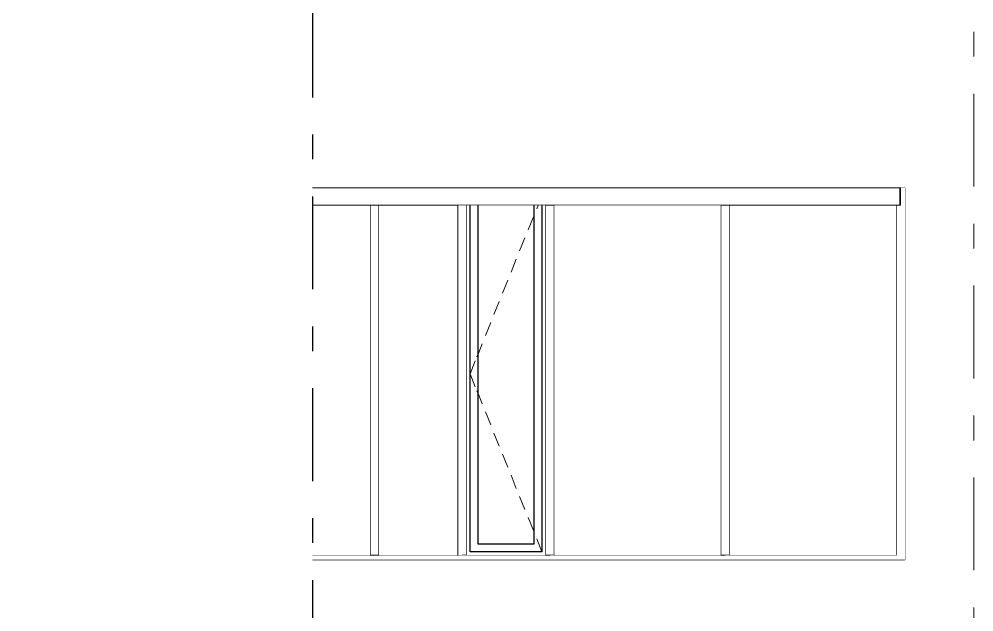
# Model space of a CAD drawing. Header units: millimetres. Extents: x -48147 to 1422273, y -494195 to 18123.
# Drawn here: x 1405204 to 1410649, y -480493 to -477114 of the extents above; entities that cross this region are included whole.
import ezdxf
from ezdxf.enums import TextEntityAlignment as Align

# ---------------------------------------------------------------- set-up
doc = ezdxf.new("R2010")
doc.units = ezdxf.units.MM
doc.header["$MEASUREMENT"] = 0
doc.linetypes.add('Double Dashed', pattern=[1093.611073, 529.166651, -211.666656, 141.111112, -211.666656])
doc.linetypes.add('Wipeout_Contour', pattern=[1000, 0, -1000])
for name, color, linetype in [('A-25-M_Wall_Ext', 7, 'Continuous'), ('A-95-P_Drawing', 7, 'Continuous'), ('New_A-15-MG_Structural_Grid_Phase_2', 7, 'Continuous'), ('New_A-25-M_Curtain_Wall', 7, 'Continuous'), ('New_ArchiCAD Doors', 7, 'Continuous')]:
    doc.layers.add(name, color=color, linetype=linetype)
for name, color, linetype, lineweight in [('A-25-M_Wall_Ext_Pen_No__1', 7, 'Continuous', 13), ('A-25-M_Wall_Ext_Pen_No__87', 8, 'Continuous', 20), ('A-95-P_Drawing_Pen_No__194', 7, 'Continuous', 25), ('New_A-25-M_Curtain_Wall_Pen_No__2', 8, 'Continuous', 15), ('New_A-25-M_Curtain_Wall_Pen_No__3', 7, 'Continuous', 18), ('New_A-25-M_Curtain_Wall_Pen_No__87', 8, 'Continuous', 20), ('New_ArchiCAD Doors_Pen_No__87', 8, 'Continuous', 20)]:
    doc.layers.add(name, color=color, linetype=linetype, lineweight=lineweight)
for name, color, linetype, lineweight, true_color in [('A-25-M_Wall_Ext_Pen_No__107', 7, 'Continuous', 15, 0xa6a6a6), ('New_A-15-MG_Structural_Grid_Phase_2_Pen_No__222', 7, 'Continuous', 13, 0x65af33), ('New_A-25-M_Curtain_Wall_Pen_No__43', 7, 'Continuous', 30, 0x444444)]:
    doc.layers.add(name, color=color, linetype=linetype, lineweight=lineweight, true_color=true_color)
doc.styles.add('GENERATED_STYLE_2', font='')
doc.styles.get('GENERATED_STYLE_2').set_extended_font_data('Swis721 BT')
pattern_1 = [(60, (1383917.507, -489195.03), (-43.30127, 25), []), (120, (1383917.507, -489195.03), (43.30127, 25), [])]

# ---------------------------------------------------------------- blocks, each defined once
blk = doc.blocks.new('Section Elem_42_2', base_point=(1383917.5, -489195))
at = {"layer": 'New_ArchiCAD Doors_Pen_No__87', "linetype": 'Continuous'}
for p, q in [((1410255.7, -478075), (1410231.1, -478075)), ((1410255.7, -480195), (1410255.7, -478075)), ((1405332.4, -480195), (1410255.7, -480195))]:
    blk.add_line(p, q, dxfattribs=at)
blk = doc.blocks.new('Section Elem_71_2', base_point=(1383917.5, -489195))
at = {"color": 254, "linetype": 'Wipeout_Contour', "lineweight": 0, "ltscale": 5948549.141280963}
blk.add_wipeout([(1407730.7, -480170), (1407230.7, -480170), (1407230.7, -480195), (1407730.7, -480195)], dxfattribs=at).dxf.layer = 'New_A-25-M_Curtain_Wall'
at = {"layer": 'New_A-25-M_Curtain_Wall_Pen_No__87', "linetype": 'Continuous'}
blk.add_line((1407730.7, -480170), (1407255.7, -480170), dxfattribs=at)
blk = doc.blocks.new('Section Elem_85_2', base_point=(1383917.5, -489195))
at = {"color": 254, "linetype": 'Wipeout_Contour', "lineweight": 0, "ltscale": 5950087.092695487}
blk.add_wipeout([(1408205.7, -480170), (1408255.7, -480170), (1408255.7, -478175), (1408205.7, -478175)], dxfattribs=at).dxf.layer = 'New_A-25-M_Curtain_Wall'
at = {"layer": 'New_A-25-M_Curtain_Wall_Pen_No__87', "linetype": 'Continuous'}
for p, q in [((1408205.7, -480170), (1408205.7, -478175)), ((1408255.7, -480170), (1408255.7, -478175)), ((1408255.7, -480170), (1408230.7, -480170))]:
    blk.add_line(p, q, dxfattribs=at)
blk = doc.blocks.new('Section Elem_86_2', base_point=(1383917.5, -489195))
at = {"color": 254, "linetype": 'Wipeout_Contour', "lineweight": 0, "ltscale": 5946300.448778516}
blk.add_wipeout([(1407205.7, -480170), (1407255.7, -480170), (1407255.7, -478175), (1407205.7, -478175)], dxfattribs=at).dxf.layer = 'New_A-25-M_Curtain_Wall'
at = {"layer": 'New_A-25-M_Curtain_Wall_Pen_No__87', "linetype": 'Continuous'}
for p, q in [((1407205.7, -480170), (1407205.7, -478175)), ((1407255.7, -480170), (1407255.7, -478175)), ((1407255.7, -480170), (1407230.7, -480170))]:
    blk.add_line(p, q, dxfattribs=at)
blk = doc.blocks.new('Section Elem_87_2', base_point=(1383917.5, -489195))
at = {"color": 254, "linetype": 'Wipeout_Contour', "lineweight": 0, "ltscale": 5942514.084145918}
blk.add_wipeout([(1406205.7, -480170), (1406255.7, -480170), (1406255.7, -478175), (1406205.7, -478175)], dxfattribs=at).dxf.layer = 'New_A-25-M_Curtain_Wall'
at = {"layer": 'New_A-25-M_Curtain_Wall_Pen_No__87', "linetype": 'Continuous'}
for p, q in [((1406205.7, -480170), (1406205.7, -478175)), ((1406255.7, -480170), (1406255.7, -478175)), ((1406255.7, -480170), (1406230.7, -480170))]:
    blk.add_line(p, q, dxfattribs=at)
blk = doc.blocks.new('Section Elem_88_2', base_point=(1383917.5, -489195))
at = {"color": 254, "linetype": 'Wipeout_Contour', "lineweight": 0, "ltscale": 5947247.09054745}
blk.add_wipeout([(1407705.7, -478175), (1407255.7, -478175), (1407255.7, -480170), (1407705.7, -480170)], dxfattribs=at).dxf.layer = 'New_A-25-M_Curtain_Wall'
blk = doc.blocks.new('Section Elem_89_2', base_point=(1383917.5, -489195))
at = {"color": 254, "linetype": 'Wipeout_Contour', "lineweight": 0, "ltscale": 5953874.015644954}
blk.add_wipeout([(1409205.7, -480170), (1409255.7, -480170), (1409255.7, -478175), (1409205.7, -478175)], dxfattribs=at).dxf.layer = 'New_A-25-M_Curtain_Wall'
at = {"layer": 'New_A-25-M_Curtain_Wall_Pen_No__87', "linetype": 'Continuous'}
for p, q in [((1409205.7, -480170), (1409205.7, -478175)), ((1409255.7, -480170), (1409255.7, -478175)), ((1409255.7, -480170), (1409230.7, -480170))]:
    blk.add_line(p, q, dxfattribs=at)
blk = doc.blocks.new('Section Elem_92_2', base_point=(1383917.5, -489195))
at = {"color": 254, "linetype": 'Wipeout_Contour', "lineweight": 0, "ltscale": 5957044.161128892}
blk.add_wipeout([(1410205.7, -480170), (1409230.7, -480170), (1409230.7, -480195), (1410230.7, -480195)], dxfattribs=at).dxf.layer = 'New_A-25-M_Curtain_Wall'
at = {"layer": 'New_A-25-M_Curtain_Wall_Pen_No__87', "linetype": 'Continuous'}
blk.add_line((1410205.7, -480170), (1409255.7, -480170), dxfattribs=at)
blk = doc.blocks.new('Section Elem_93_2', base_point=(1383917.5, -489195))
at = {"color": 254, "linetype": 'Wipeout_Contour', "lineweight": 0, "ltscale": 11914628.40382854}
blk.add_wipeout([(1410226.1, -478175), (1410205.7, -478175), (1410205.7, -480170), (1410230.7, -480195), (1410255.7, -480195), (1410255.7, -478075), (1410231.1, -478075), (1410231.1, -478175)], dxfattribs=at).dxf.layer = 'New_A-25-M_Curtain_Wall'
at = {"layer": 'New_A-25-M_Curtain_Wall_Pen_No__87', "linetype": 'Continuous'}
blk.add_line((1410205.7, -480170), (1410205.7, -478175), dxfattribs=at)
blk = doc.blocks.new('Section Elem_94_2', base_point=(1383917.5, -489195))
at = {"color": 254, "linetype": 'Wipeout_Contour', "lineweight": 0, "ltscale": 5945709.937950586}
blk.add_wipeout([(1407230.7, -480170), (1406230.7, -480170), (1406230.7, -480195), (1407230.7, -480195)], dxfattribs=at).dxf.layer = 'New_A-25-M_Curtain_Wall'
at = {"layer": 'New_A-25-M_Curtain_Wall_Pen_No__87', "linetype": 'Continuous'}
blk.add_line((1407230.7, -480170), (1406255.7, -480170), dxfattribs=at)
blk = doc.blocks.new('Section Elem_95_2', base_point=(1383917.5, -489195))
at = {"color": 254, "linetype": 'Wipeout_Contour', "lineweight": 0, "ltscale": 5944407.263147067}
blk.add_wipeout([(1407205.7, -478175), (1406255.7, -478175), (1406255.7, -480170), (1407205.7, -480170)], dxfattribs=at).dxf.layer = 'New_A-25-M_Curtain_Wall'
blk = doc.blocks.new('Section Elem_96_2', base_point=(1383917.5, -489195))
at = {"color": 254, "linetype": 'Wipeout_Contour', "lineweight": 0, "ltscale": 5955767.613215821}
blk.add_wipeout([(1409255.7, -480170), (1410205.7, -480170), (1410205.7, -478175), (1409255.7, -478175)], dxfattribs=at).dxf.layer = 'New_A-25-M_Curtain_Wall'
blk = doc.blocks.new('Section Elem_123_2', base_point=(1383917.5, -489195))
at = {"color": 254, "linetype": 'Wipeout_Contour', "lineweight": 0, "ltscale": 5956305.077893125}
blk.add_wipeout([(1410231.1, -478175), (1410231.1, -478075), (1410226.1, -478075), (1410226.1, -478175)], dxfattribs=at).dxf.layer = 'New_A-25-M_Curtain_Wall'
at = {"color": 254, "linetype": 'Wipeout_Contour', "lineweight": 0, "ltscale": 5947028.263760213}
blk.add_wipeout([(1405332.4, -478175), (1410226.1, -478175), (1410226.1, -478075), (1405332.4, -478075)], dxfattribs=at).dxf.layer = 'New_A-25-M_Curtain_Wall'
at = {"layer": 'New_A-25-M_Curtain_Wall_Pen_No__2', "linetype": 'Continuous'}
for p, q in [((1405332.4, -478075), (1410226.1, -478075)), ((1410226.1, -478175), (1410226.1, -478075)), ((1410231.1, -478075), (1410226.1, -478075)), ((1410231.1, -478175), (1410231.1, -478075)), ((1405332.4, -478175), (1410226.1, -478175)), ((1410231.1, -478175), (1410226.1, -478175))]:
    blk.add_line(p, q, dxfattribs=at)
blk = doc.blocks.new('Section Elem_130_2', base_point=(1383917.5, -489195))
at = {"color": 254, "linetype": 'Wipeout_Contour', "lineweight": 0, "ltscale": 5942117.00283139}
blk.add_wipeout([(1405332.4, -480195), (1406230.7, -480195), (1406230.7, -480170), (1405332.4, -480170)], dxfattribs=at).dxf.layer = 'New_A-25-M_Curtain_Wall'
at = {"layer": 'New_A-25-M_Curtain_Wall_Pen_No__87', "linetype": 'Continuous'}
blk.add_line((1406230.7, -480170), (1405332.4, -480170), dxfattribs=at)
blk = doc.blocks.new('Section Elem_131_2', base_point=(1383917.5, -489195))
at = {"color": 254, "linetype": 'Wipeout_Contour', "lineweight": 0, "ltscale": 5940766.21581771}
blk.add_wipeout([(1406205.7, -478175), (1405332.4, -478175), (1405332.4, -480170), (1406205.7, -480170)], dxfattribs=at).dxf.layer = 'New_A-25-M_Curtain_Wall'
blk = doc.blocks.new('Section Elem_147_2', base_point=(1383917.5, -489195))
at = {"color": 254, "linetype": 'Wipeout_Contour', "lineweight": 0, "ltscale": 5953281.568289872}
blk.add_wipeout([(1409230.7, -480170), (1408230.7, -480170), (1408230.7, -480195), (1409230.7, -480195)], dxfattribs=at).dxf.layer = 'New_A-25-M_Curtain_Wall'
at = {"layer": 'New_A-25-M_Curtain_Wall_Pen_No__87', "linetype": 'Continuous'}
blk.add_line((1409230.7, -480170), (1408255.7, -480170), dxfattribs=at)
blk = doc.blocks.new('Section Elem_148_2', base_point=(1383917.5, -489195))
at = {"color": 254, "linetype": 'Wipeout_Contour', "lineweight": 0, "ltscale": 5951980.550937354}
blk.add_wipeout([(1408255.7, -480170), (1409205.7, -480170), (1409205.7, -478175), (1408255.7, -478175)], dxfattribs=at).dxf.layer = 'New_A-25-M_Curtain_Wall'
blk = doc.blocks.new('Section Elem_165_2', base_point=(1383917.5, -489195))
at = {"color": 254, "linetype": 'Wipeout_Contour', "lineweight": 0, "ltscale": 5948193.73568385}
blk.add_wipeout([(1407705.7, -480170), (1407755.7, -480170), (1407755.7, -478175), (1407705.7, -478175)], dxfattribs=at).dxf.layer = 'New_A-25-M_Curtain_Wall'
at = {"layer": 'New_A-25-M_Curtain_Wall_Pen_No__87', "linetype": 'Continuous'}
for p, q in [((1407705.7, -478175), (1407705.7, -480170)), ((1407755.7, -478175), (1407755.7, -480170)), ((1407730.7, -480170), (1407755.7, -480170))]:
    blk.add_line(p, q, dxfattribs=at)
blk = doc.blocks.new('Section Elem_166_2', base_point=(1383917.5, -489195))
at = {"color": 254, "linetype": 'Wipeout_Contour', "lineweight": 0, "ltscale": 5950442.048932729}
blk.add_wipeout([(1408230.7, -480170), (1407730.7, -480170), (1407730.7, -480195), (1408230.7, -480195)], dxfattribs=at).dxf.layer = 'New_A-25-M_Curtain_Wall'
at = {"layer": 'New_A-25-M_Curtain_Wall_Pen_No__87', "linetype": 'Continuous'}
blk.add_line((1408230.7, -480170), (1407755.7, -480170), dxfattribs=at)
blk = doc.blocks.new('Section Elem_167_2', base_point=(1383917.5, -489195))
at = {"color": 254, "linetype": 'Wipeout_Contour', "lineweight": 0, "ltscale": 5949948.067926121}
blk.add_wipeout([(1408185.7, -480150), (1408205.7, -480170), (1408205.7, -478175), (1408185.7, -478175)], dxfattribs=at).dxf.layer = 'New_A-25-M_Curtain_Wall'
at = {"color": 254, "linetype": 'Wipeout_Contour', "lineweight": 0, "ltscale": 5950412.973941841}
blk.add_wipeout([(1407755.7, -480170), (1408205.7, -480170), (1408185.7, -480150), (1407775.7, -480150)], dxfattribs=at).dxf.layer = 'New_A-25-M_Curtain_Wall'
at = {"color": 254, "linetype": 'Wipeout_Contour', "lineweight": 0, "ltscale": 5948319.791454672}
blk.add_wipeout([(1407755.7, -480170), (1407775.7, -480150), (1407775.7, -478175), (1407755.7, -478175)], dxfattribs=at).dxf.layer = 'New_A-25-M_Curtain_Wall'
at = {"color": 254, "linetype": 'Wipeout_Contour', "lineweight": 0, "ltscale": 5949804.020862782}
blk.add_wipeout([(1408140.7, -480105), (1408185.7, -480150), (1408185.7, -478175), (1408140.7, -478175)], dxfattribs=at).dxf.layer = 'New_A-25-M_Curtain_Wall'
at = {"color": 254, "linetype": 'Wipeout_Contour', "lineweight": 0, "ltscale": 5948421.864334762}
blk.add_wipeout([(1407775.7, -480150), (1407820.7, -480105), (1407820.7, -478175), (1407775.7, -478175)], dxfattribs=at).dxf.layer = 'New_A-25-M_Curtain_Wall'
at = {"color": 254, "linetype": 'Wipeout_Contour', "lineweight": 0, "ltscale": 5950371.010263524}
blk.add_wipeout([(1407775.7, -480150), (1408185.7, -480150), (1408140.7, -480105), (1407820.7, -480105)], dxfattribs=at).dxf.layer = 'New_A-25-M_Curtain_Wall'
at = {"layer": 'New_A-25-M_Curtain_Wall_Pen_No__43', "linetype": 'Continuous'}
for p, q in [((1407775.7, -480150), (1407775.7, -478175)), ((1408185.7, -478175), (1408185.7, -480150)), ((1408185.7, -480150), (1407775.7, -480150))]:
    blk.add_line(p, q, dxfattribs=at)
at = {"color": 254, "linetype": 'Wipeout_Contour', "lineweight": 0, "ltscale": 5949098.416209291}
blk.add_wipeout([(1407820.7, -478175), (1407820.7, -480105), (1408140.7, -480105), (1408140.7, -478175)], dxfattribs=at).dxf.layer = 'New_A-25-M_Curtain_Wall'
at = {"layer": 'New_A-25-M_Curtain_Wall_Pen_No__3', "linetype": 'Continuous'}
for p, q in [((1408163.5, -478175), (1408155.8, -478194.2)), ((1408137, -478240.6), (1408107.1, -478314.7)), ((1408088.4, -478361.1), (1408058.4, -478435.3)), ((1408039.7, -478481.6), (1408009.7, -478555.8)), ((1407991, -478602.2), (1407961, -478676.4)), ((1407942.3, -478722.7), (1407912.3, -478796.9)), ((1407893.6, -478843.3), (1407863.6, -478917.4)), ((1407844.9, -478963.8), (1407814.9, -479038)), ((1407805.7, -479060.9), (1407775.7, -479135)), ((1407805.7, -479209.2), (1407775.7, -479135)), ((1407844.9, -479306.3), (1407814.9, -479232.1)), ((1407893.6, -479426.8), (1407863.6, -479352.6)), ((1407942.3, -479547.3), (1407912.3, -479473.2)), ((1407991, -479667.9), (1407961, -479593.7)), ((1408039.7, -479788.4), (1408009.7, -479714.2)), ((1408088.4, -479909), (1408058.4, -479834.8)), ((1408137, -480029.5), (1408107.1, -479955.3)), ((1408185.7, -480150), (1408155.8, -480075.9))]:
    blk.add_line(p, q, dxfattribs=at)
at = {"layer": 'New_A-25-M_Curtain_Wall_Pen_No__43', "linetype": 'Continuous'}
for p, q in [((1407820.7, -478175), (1407820.7, -480105)), ((1408140.7, -480105), (1408140.7, -478175)), ((1407820.7, -480105), (1408140.7, -480105))]:
    blk.add_line(p, q, dxfattribs=at)
blk = doc.blocks.new('Section Elem_891_2', base_point=(1383917.5, -489195))
at = {"color": 254, "linetype": 'Wipeout_Contour', "lineweight": 0, "ltscale": 11873686.54710001}
blk.add_wipeout([(1405104.4, -475057.7), (1405202, -475057.7), (1405202, -475077.7), (1405104.4, -475077.7), (1405104.4, -486494), (1405204.7, -486494), (1405204.7, -475030), (1405104.4, -475030)], dxfattribs=at).dxf.layer = 'A-25-M_Wall_Ext'
at = {"color": 254, "linetype": 'Wipeout_Contour', "lineweight": 0, "ltscale": 5941006.874934029}
blk.add_wipeout([(1405256.8, -475120.9), (1405256.8, -486494), (1405271.9, -486494), (1405271.9, -475120.7)], dxfattribs=at).dxf.layer = 'A-25-M_Wall_Ext'
at = {"color": 254, "linetype": 'Wipeout_Contour', "lineweight": 0, "ltscale": 7424712.19270242}
blk.add_wipeout([(1405322.3, -475120.4), (1405322.3, -486494), (1405332.4, -486494), (1405332.4, -475120.2), (1405323.8, -475120.9)], dxfattribs=at).dxf.layer = 'A-25-M_Wall_Ext'
at = {"layer": 'A-25-M_Wall_Ext_Pen_No__107', "linetype": 'Continuous'}
h = blk.add_hatch(dxfattribs=at)
h.set_pattern_fill('Batt_Insulation_0002', color=256, style=0, pattern_type=2)
h.set_pattern_definition(pattern_1)
h.paths.add_polyline_path([(1405104.4, -475057.7), (1405202, -475057.7), (1405202, -475077.7), (1405104.4, -475077.7), (1405104.4, -486494), (1405204.7, -486494), (1405204.7, -475030), (1405104.4, -475030)])
at = {"color": 254, "linetype": 'Wipeout_Contour', "lineweight": 0, "ltscale": 7424514.007274359}
blk.add_wipeout([(1405271.9, -475120.7), (1405271.9, -486494), (1405302.1, -486494), (1405302.1, -475120.5), (1405275.4, -475121.1)], dxfattribs=at).dxf.layer = 'A-25-M_Wall_Ext'
at = {"color": 254, "linetype": 'Wipeout_Contour', "lineweight": 0, "ltscale": 5940770.30531837}
blk.add_wipeout([(1405204.7, -475030), (1405204.7, -486494), (1405229.8, -486494), (1405229.8, -475030)], dxfattribs=at).dxf.layer = 'A-25-M_Wall_Ext'
at = {"color": 254, "linetype": 'Wipeout_Contour', "lineweight": 0, "ltscale": 7424636.914379736}
blk.add_wipeout([(1405304.7, -475121), (1405302.1, -475120.5), (1405302.1, -486494), (1405322.3, -486494), (1405322.3, -475120.4)], dxfattribs=at).dxf.layer = 'A-25-M_Wall_Ext'
at = {"layer": 'A-25-M_Wall_Ext_Pen_No__107', "linetype": 'Continuous'}
h = blk.add_hatch(dxfattribs=at)
h.set_pattern_fill('Batt_Insulation_0002', color=256, style=0, pattern_type=2)
h.set_pattern_definition(pattern_1)
h.paths.add_polyline_path([(1405204.7, -475030), (1405204.7, -486494), (1405229.8, -486494), (1405229.8, -475030)])
blk.add_hatch(color=256, dxfattribs=at).paths.add_polyline_path([(1405229.8, -486494), (1405256.8, -486494), (1405256.8, -475030), (1405229.8, -475030)])
at = {"layer": 'A-25-M_Wall_Ext_Pen_No__1', "linetype": 'Continuous'}
for p, q in [((1405204.7, -475030), (1405204.7, -486494)), ((1405229.8, -475030), (1405229.8, -486494)), ((1405256.8, -475030), (1405256.8, -486494))]:
    blk.add_line(p, q, dxfattribs=at)
at = {"layer": 'A-25-M_Wall_Ext_Pen_No__87', "linetype": 'Continuous'}
blk.add_line((1405332.4, -486494), (1405332.4, -475120.2), dxfattribs=at)
blk = doc.blocks.new('Standard grid marker[5]_2', base_point=(1410649.4, -467790.4))
at = {"layer": 'New_A-15-MG_Structural_Grid_Phase_2_Pen_No__222', "linetype": 'Double Dashed'}
blk.add_line((1410649.4, -468790.4), (1410649.4, -492195), dxfattribs=at)
at = {"layer": 'New_A-15-MG_Structural_Grid_Phase_2_Pen_No__222', "style": 'GENERATED_STYLE_2'}
for tag, p in [('AC_MarkerText_1_0', (1410649.4, -467254)), ('AC_MarkerText_1_1', (1410649.4, -493658.7))]:
    blk.add_attdef(tag, text='', height=350, rotation=360, dxfattribs=at).set_placement(p, align=Align.MIDDLE_CENTER)

msp = doc.modelspace()

# ---------------------------------------------------------------- block references
at = {"layer": 'New_ArchiCAD Doors'}
msp.add_blockref('Section Elem_42_2', (1383917.5, -489195), dxfattribs=at)

# ---------------------------------------------------------------- next in the draw order: block references
at = {"layer": 'New_A-25-M_Curtain_Wall'}
for name in ['Section Elem_87_2', 'Section Elem_85_2', 'Section Elem_89_2', 'Section Elem_71_2']:
    msp.add_blockref(name, (1383917.5, -489195), dxfattribs=at)

# ---------------------------------------------------------------- next in the draw order: block references
for name in ['Section Elem_86_2', 'Section Elem_92_2']:
    msp.add_blockref(name, (1383917.5, -489195), dxfattribs=at)

# ---------------------------------------------------------------- next in the draw order: block references
for name in ['Section Elem_93_2', 'Section Elem_88_2']:
    msp.add_blockref(name, (1383917.5, -489195), dxfattribs=at)

# ---------------------------------------------------------------- next in the draw order: block references
for name in ['Section Elem_96_2', 'Section Elem_94_2']:
    msp.add_blockref(name, (1383917.5, -489195), dxfattribs=at)

# ---------------------------------------------------------------- next in the draw order: block references
for name in ['Section Elem_95_2', 'Section Elem_147_2']:
    msp.add_blockref(name, (1383917.5, -489195), dxfattribs=at)

# ---------------------------------------------------------------- next in the draw order: block references
for name in ['Section Elem_123_2', 'Section Elem_130_2']:
    msp.add_blockref(name, (1383917.5, -489195), dxfattribs=at)

# ---------------------------------------------------------------- next in the draw order: block references
at = {"layer": 'New_A-15-MG_Structural_Grid_Phase_2', "color": 8, "linetype": 'Continuous', "lineweight": 15}
msp.add_blockref('Standard grid marker[5]_2', (1410649.4, -467790.4), dxfattribs=at)
at = {"layer": 'New_A-25-M_Curtain_Wall'}
for name in ['Section Elem_131_2', 'Section Elem_165_2', 'Section Elem_148_2']:
    msp.add_blockref(name, (1383917.5, -489195), dxfattribs=at)

# ---------------------------------------------------------------- next in the draw order: block references
at = {"layer": 'A-25-M_Wall_Ext'}
msp.add_blockref('Section Elem_891_2', (1383917.5, -489195), dxfattribs=at)
at = {"layer": 'New_A-25-M_Curtain_Wall'}
msp.add_blockref('Section Elem_166_2', (1383917.5, -489195), dxfattribs=at)

# ---------------------------------------------------------------- next in the draw order: block references
msp.add_blockref('Section Elem_167_2', (1383917.5, -489195), dxfattribs=at)

# ---------------------------------------------------------------- next in the draw order: wipeouts: each hides what was drawn before it
at = {"color": 254, "linetype": 'Wipeout_Contour', "lineweight": 0, "ltscale": 5938162.266185065}
msp.add_wipeout([(1402034.4, -470936.6), (1406876.5, -470936.6), (1406876.5, -490886.4), (1402034.4, -490886.4)], dxfattribs=at).dxf.layer = 'A-95-P_Drawing'

# ---------------------------------------------------------------- next in the draw order: linework, layer by layer
at = {"layer": 'A-95-P_Drawing_Pen_No__194', "linetype": 'Double Dashed', "flags": 128}
msp.add_lwpolyline([(1402034.4, -470936.6), (1406876.5, -470936.6), (1406876.5, -490886.4), (1402034.4, -490886.4)], close=True, dxfattribs=at)

doc.saveas('drawing.dxf')
